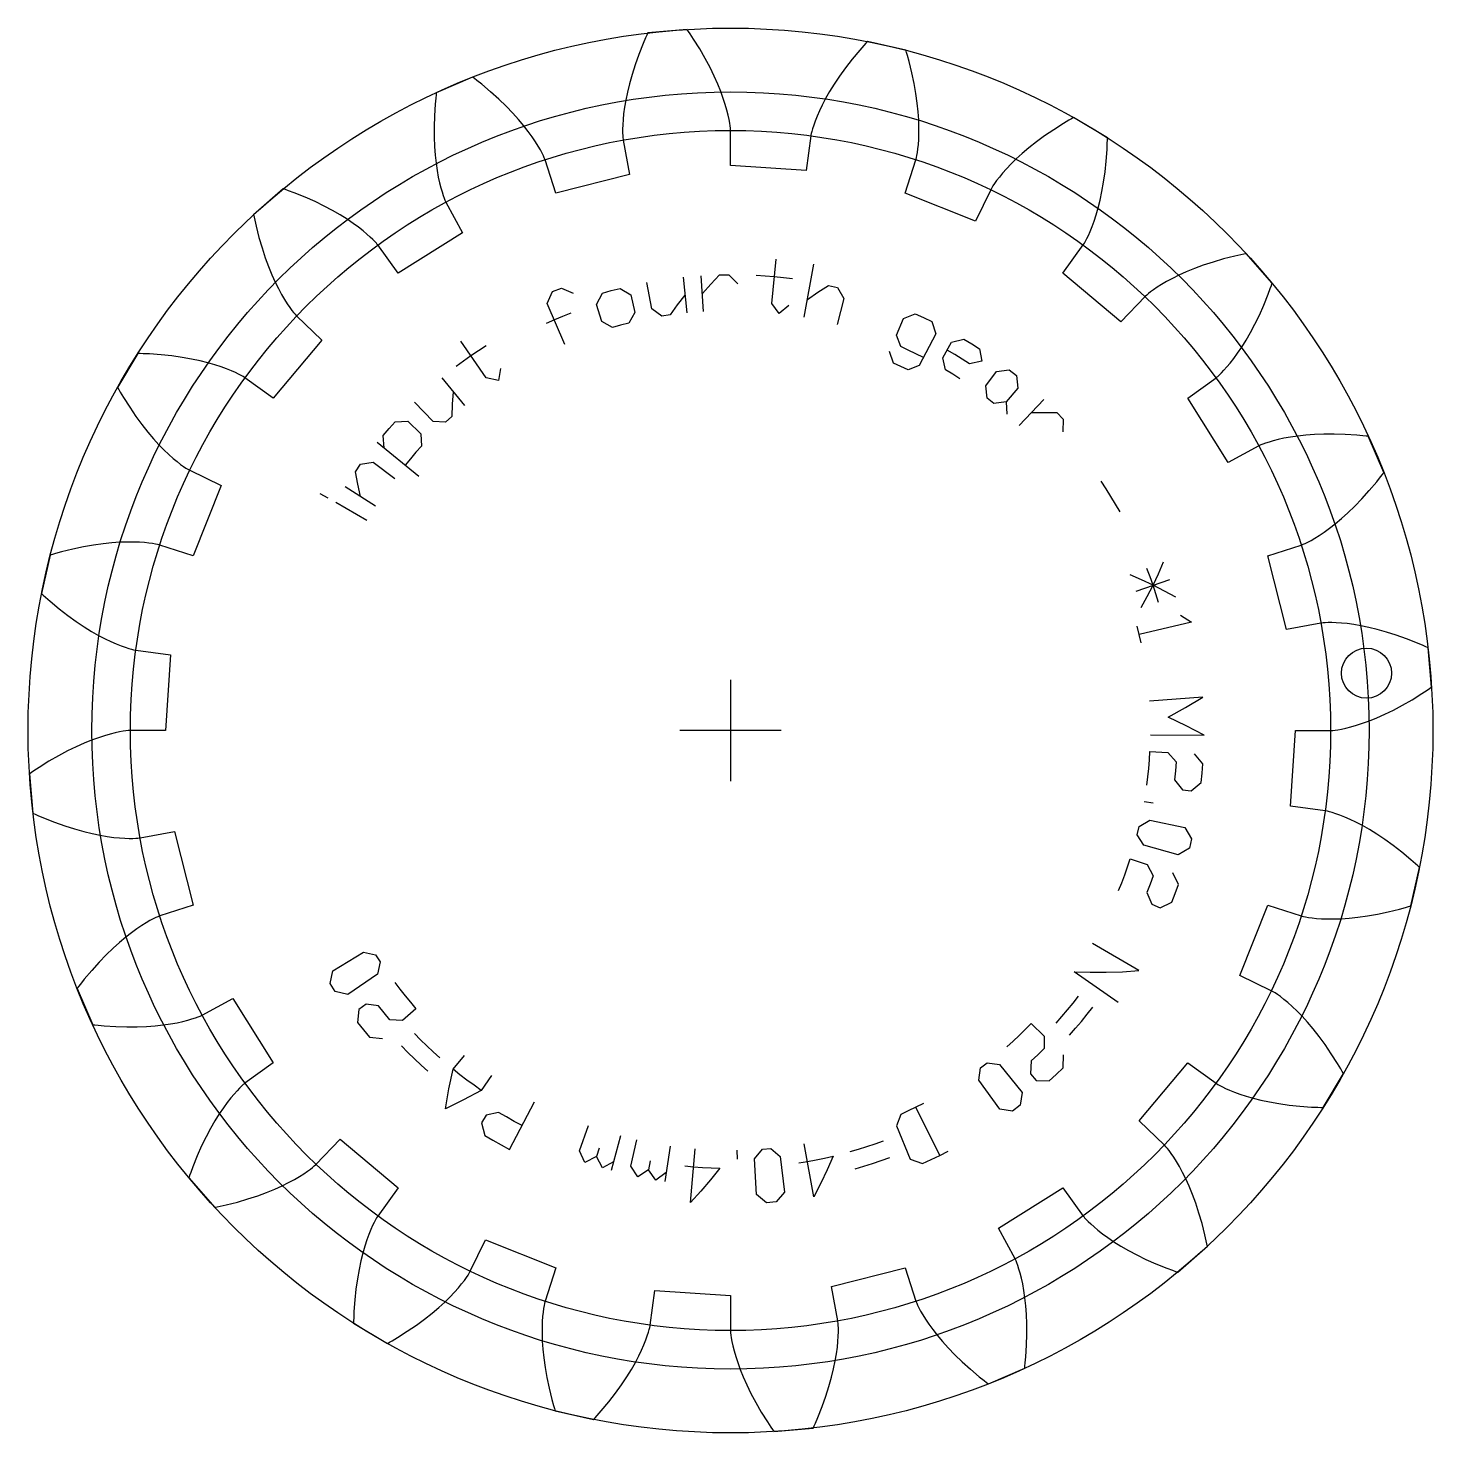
# Model space of a CAD drawing. Extents: x -22.2 to 22.2, y -22.2 to 22.2.
import ezdxf

# ---------------------------------------------------------------- set-up
doc = ezdxf.new("R2010")
doc.units = 0
for name, color, linetype in [('gear', 7, 'CONTINUOUS'), ('gear_guides', 5, 'CONTINUOUS'), ('gear_texts', 7, 'CONTINUOUS')]:
    doc.layers.add(name, color=color, linetype=linetype)

msp = doc.modelspace()

# ---------------------------------------------------------------- linework, layer by layer
at = {"layer": 'gear'}
msp.add_lwpolyline([(17.877, 0), (18.984682, 0.000034), (19.007793, 0.000908), (19.053931, 0.004202), (19.122926, 0.011521), (19.214527, 0.024463), (19.328396, 0.044609), (19.464115, 0.073526), (19.621183, 0.112757), (19.799018, 0.16382), (19.996957, 0.228205), (20.214262, 0.307369), (20.450116, 0.402733), (20.703625, 0.515676), (20.973826, 0.647537), (21.25968, 0.799604), (21.560082, 0.973119), (21.873859, 1.169268), (22.035379, 1.276186), (22.117227, 1.331915), (22.158414, 1.360355), (22.168738, 1.367525), (22.173904, 1.371119), (22.176487, 1.372919), (22.177134, 1.373369), (22.17749, 1.373801), (22.06539, 2.616673), (22.064962, 2.617034), (22.064245, 2.617361), (22.061381, 2.618669), (22.055656, 2.621281), (22.044215, 2.626488), (21.998604, 2.647099), (21.908105, 2.687284), (21.730061, 2.763575), (21.386251, 2.900413), (21.059649, 3.017375), (20.751198, 3.11584), (20.461764, 3.197224), (20.192136, 3.262983), (19.943026, 3.314606), (19.715062, 3.353609), (19.508796, 3.381537), (19.324695, 3.399955), (19.163142, 3.410448), (19.02444, 3.414614), (18.908803, 3.41406), (18.816365, 3.410402), (18.747173, 3.405258), (18.701191, 3.400243), (18.678296, 3.396968), (17.588485, 3.198799), (17.002037, 5.524297), (18.055495, 5.866621), (18.077205, 5.874595), (18.120067, 5.891984), (18.183423, 5.920266), (18.266542, 5.960881), (18.368612, 6.015229), (18.488753, 6.08467), (18.62601, 6.170517), (18.779362, 6.274035), (18.947717, 6.396436), (19.129924, 6.538876), (19.324764, 6.702455), (19.530965, 6.888209), (19.747194, 7.097112), (19.972066, 7.330071), (20.204146, 7.587923), (20.441953, 7.871434), (20.562527, 8.023031), (20.623148, 8.101326), (20.653531, 8.141101), (20.661134, 8.151111), (20.664936, 8.156125), (20.666838, 8.158635), (20.667313, 8.159263), (20.667519, 8.159784), (20.176836, 9.307184), (20.176317, 9.307395), (20.175535, 9.307485), (20.172407, 9.307844), (20.166155, 9.308559), (20.153665, 9.309976), (20.103917, 9.315484), (20.00543, 9.325736), (19.812525, 9.343274), (19.443256, 9.367171), (19.096496, 9.377484), (18.772714, 9.375812), (18.472297, 9.363774), (18.195545, 9.342995), (17.942675, 9.315111), (17.713816, 9.281761), (17.509016, 9.244582), (17.328233, 9.205209), (17.171345, 9.165266), (17.038144, 9.126366), (16.928338, 9.090106), (16.841554, 9.058062), (16.777339, 9.031788), (16.735157, 9.012809), (16.714395, 9.002619), (15.73916, 8.47738), (14.462797, 10.507837), (15.35891, 11.158943), (15.377094, 11.173235), (15.412484, 11.203019), (15.464, 11.249495), (15.5305, 11.313806), (15.61078, 11.397036), (15.703583, 11.500204), (15.807594, 11.624264), (15.921451, 11.770104), (16.043743, 11.938538), (16.173015, 12.130312), (16.307771, 12.346094), (16.446478, 12.586476), (16.587569, 12.851974), (16.729447, 13.14302), (16.870488, 13.459968), (17.009045, 13.80309), (17.076873, 13.984527), (17.110332, 14.077722), (17.126937, 14.124939), (17.131074, 14.136808), (17.133141, 14.142752), (17.134174, 14.145727), (17.134432, 14.146471), (17.134466, 14.14703), (16.313234, 15.086643), (16.312675, 15.086684), (16.311903, 15.086528), (16.308817, 15.085902), (16.30265, 15.08465), (16.290334, 15.082138), (16.241319, 15.072003), (16.144483, 15.05132), (15.9556, 15.008388), (15.59702, 14.917006), (15.264045, 14.819659), (14.956627, 14.718015), (14.674633, 14.613732), (14.417848, 14.508449), (14.18597, 14.403789), (13.978619, 14.30135), (13.79533, 14.202704), (13.635563, 14.109393), (13.498697, 14.022923), (13.384035, 13.944766), (13.290809, 13.876348), (13.218175, 13.819055), (13.165222, 13.774224), (13.130969, 13.743138), (13.114372, 13.727032), (12.349176, 12.926135), (10.507837, 14.462797), (11.158889, 15.35895), (11.171766, 15.378161), (11.19622, 15.417423), (11.230853, 15.477544), (11.274225, 15.559258), (11.324857, 15.663222), (11.381236, 15.790017), (11.44182, 15.940147), (11.505037, 16.114033), (11.569295, 16.312014), (11.632978, 16.534349), (11.694459, 16.781211), (11.752095, 17.052692), (11.804237, 17.348794), (11.849233, 17.669438), (11.885428, 18.014458), (11.911174, 18.383602), (11.919615, 18.577119), (11.922638, 18.676093), (11.923838, 18.72613), (11.924106, 18.738697), (11.924235, 18.744989), (11.924298, 18.748137), (11.924313, 18.748924), (11.924173, 18.749466), (10.852778, 19.389317), (10.852234, 19.389183), (10.851548, 19.388796), (10.848807, 19.387247), (10.843328, 19.38415), (10.832391, 19.377956), (10.788907, 19.35317), (10.703203, 19.303575), (10.53683, 19.204377), (10.224039, 19.00666), (9.937443, 18.811182), (9.676481, 18.619516), (9.440514, 18.433196), (9.228831, 18.253715), (9.040644, 18.082523), (8.875096, 17.921022), (8.731262, 17.770565), (8.608149, 17.63245), (8.504702, 17.507919), (8.419805, 17.398155), (8.352283, 17.304277), (8.300909, 17.227343), (8.264401, 17.168342), (8.24143, 17.128194), (8.230622, 17.107747), (7.750369, 16.10959), (5.524297, 17.002037), (5.866557, 18.055516), (5.872867, 18.077766), (5.883992, 18.122663), (5.898352, 18.190544), (5.91435, 18.28166), (5.930377, 18.396182), (5.944815, 18.534194), (5.956041, 18.695698), (5.962431, 18.880608), (5.962364, 19.088756), (5.954225, 19.319888), (5.936412, 19.573667), (5.907335, 19.84967), (5.865425, 20.147393), (5.809134, 20.466249), (5.73694, 20.805567), (5.647354, 21.1646), (5.595582, 21.351254), (5.567872, 21.446317), (5.553552, 21.494277), (5.549923, 21.506311), (5.548101, 21.512335), (5.547188, 21.515348), (5.54696, 21.516102), (5.546659, 21.516574), (4.329977, 21.794029), (4.329501, 21.793733), (4.328968, 21.793153), (4.326839, 21.790834), (4.322586, 21.786195), (4.314098, 21.776924), (4.280402, 21.739914), (4.214218, 21.666263), (4.086642, 21.520508), (3.850258, 21.23581), (3.638095, 20.961336), (3.449133, 20.698409), (3.282292, 20.44829), (3.136432, 20.21218), (3.010357, 19.991214), (2.902818, 19.786461), (2.812517, 19.59892), (2.738109, 19.429521), (2.678208, 19.279118), (2.631385, 19.148491), (2.596177, 19.038343), (2.571091, 18.949299), (2.554602, 18.881904), (2.545163, 18.836622), (2.541203, 18.813836), (2.392902, 17.716127), (0, 17.877), (-0.000034, 18.984682), (-0.000908, 19.007793), (-0.004202, 19.053931), (-0.011521, 19.122926), (-0.024463, 19.214527), (-0.044609, 19.328396), (-0.073526, 19.464115), (-0.112757, 19.621183), (-0.16382, 19.799018), (-0.228205, 19.996957), (-0.307369, 20.214262), (-0.402733, 20.450116), (-0.515676, 20.703625), (-0.647537, 20.973826), (-0.799604, 21.25968), (-0.973119, 21.560082), (-1.169268, 21.873859), (-1.276186, 22.035379), (-1.331915, 22.117227), (-1.360355, 22.158414), (-1.367525, 22.168738), (-1.371119, 22.173904), (-1.372919, 22.176487), (-1.373369, 22.177134), (-1.373801, 22.17749), (-2.616673, 22.06539), (-2.617034, 22.064962), (-2.617361, 22.064245), (-2.618669, 22.061381), (-2.621281, 22.055656), (-2.626488, 22.044215), (-2.647099, 21.998604), (-2.687284, 21.908105), (-2.763575, 21.730061), (-2.900413, 21.386251), (-3.017375, 21.059649), (-3.11584, 20.751198), (-3.197224, 20.461764), (-3.262983, 20.192136), (-3.314606, 19.943026), (-3.353609, 19.715062), (-3.381537, 19.508796), (-3.399955, 19.324695), (-3.410448, 19.163142), (-3.414614, 19.02444), (-3.41406, 18.908803), (-3.410402, 18.816365), (-3.405258, 18.747173), (-3.400243, 18.701191), (-3.396968, 18.678296), (-3.198799, 17.588485), (-5.524297, 17.002037), (-5.866621, 18.055495), (-5.874595, 18.077205), (-5.891984, 18.120067), (-5.920266, 18.183423), (-5.960881, 18.266542), (-6.015229, 18.368612), (-6.08467, 18.488753), (-6.170517, 18.62601), (-6.274035, 18.779362), (-6.396436, 18.947717), (-6.538876, 19.129924), (-6.702455, 19.324764), (-6.888209, 19.530965), (-7.097112, 19.747194), (-7.330071, 19.972066), (-7.587923, 20.204146), (-7.871434, 20.441953), (-8.023031, 20.562527), (-8.101326, 20.623148), (-8.141101, 20.653531), (-8.151111, 20.661134), (-8.156125, 20.664936), (-8.158635, 20.666838), (-8.159263, 20.667313), (-8.159784, 20.667519), (-9.307184, 20.176836), (-9.307395, 20.176317), (-9.307485, 20.175535), (-9.307844, 20.172407), (-9.308559, 20.166155), (-9.309976, 20.153665), (-9.315484, 20.103917), (-9.325736, 20.00543), (-9.343274, 19.812525), (-9.367171, 19.443256), (-9.377484, 19.096496), (-9.375812, 18.772714), (-9.363774, 18.472297), (-9.342995, 18.195545), (-9.315111, 17.942675), (-9.281761, 17.713816), (-9.244582, 17.509016), (-9.205209, 17.328233), (-9.165266, 17.171345), (-9.126366, 17.038144), (-9.090106, 16.928338), (-9.058062, 16.841554), (-9.031788, 16.777339), (-9.012809, 16.735157), (-9.002619, 16.714395), (-8.47738, 15.73916), (-10.507837, 14.462797), (-11.158943, 15.35891), (-11.173235, 15.377094), (-11.203019, 15.412484), (-11.249495, 15.464), (-11.313806, 15.5305), (-11.397036, 15.61078), (-11.500204, 15.703583), (-11.624264, 15.807594), (-11.770104, 15.921451), (-11.938538, 16.043743), (-12.130312, 16.173015), (-12.346094, 16.307771), (-12.586476, 16.446478), (-12.851974, 16.587569), (-13.14302, 16.729447), (-13.459968, 16.870488), (-13.80309, 17.009045), (-13.984527, 17.076873), (-14.077722, 17.110332), (-14.124939, 17.126937), (-14.136808, 17.131074), (-14.142752, 17.133141), (-14.145727, 17.134174), (-14.146471, 17.134432), (-14.14703, 17.134466), (-15.086643, 16.313234), (-15.086684, 16.312675), (-15.086528, 16.311903), (-15.085902, 16.308817), (-15.08465, 16.30265), (-15.082138, 16.290334), (-15.072003, 16.241319), (-15.05132, 16.144483), (-15.008388, 15.9556), (-14.917006, 15.59702), (-14.819659, 15.264045), (-14.718015, 14.956627), (-14.613732, 14.674633), (-14.508449, 14.417848), (-14.403789, 14.18597), (-14.30135, 13.978619), (-14.202704, 13.79533), (-14.109393, 13.635563), (-14.022923, 13.498697), (-13.944766, 13.384035), (-13.876348, 13.290809), (-13.819055, 13.218175), (-13.774224, 13.165222), (-13.743138, 13.130969), (-13.727032, 13.114372), (-12.926135, 12.349176), (-14.462797, 10.507837), (-15.35895, 11.158889), (-15.378161, 11.171766), (-15.417423, 11.19622), (-15.477544, 11.230853), (-15.559258, 11.274225), (-15.663222, 11.324857), (-15.790017, 11.381236), (-15.940147, 11.44182), (-16.114033, 11.505037), (-16.312014, 11.569295), (-16.534349, 11.632978), (-16.781211, 11.694459), (-17.052692, 11.752095), (-17.348794, 11.804237), (-17.669438, 11.849233), (-18.014458, 11.885428), (-18.383602, 11.911174), (-18.577119, 11.919615), (-18.676093, 11.922638), (-18.72613, 11.923838), (-18.738697, 11.924106), (-18.744989, 11.924235), (-18.748137, 11.924298), (-18.748924, 11.924313), (-18.749466, 11.924173), (-19.389317, 10.852778), (-19.389183, 10.852234), (-19.388796, 10.851548), (-19.387247, 10.848807), (-19.38415, 10.843328), (-19.377956, 10.832391), (-19.35317, 10.788907), (-19.303575, 10.703203), (-19.204377, 10.53683), (-19.00666, 10.224039), (-18.811182, 9.937443), (-18.619516, 9.676481), (-18.433196, 9.440514), (-18.253715, 9.228831), (-18.082523, 9.040644), (-17.921022, 8.875096), (-17.770565, 8.731262), (-17.63245, 8.608149), (-17.507919, 8.504702), (-17.398155, 8.419805), (-17.304277, 8.352283), (-17.227343, 8.300909), (-17.168342, 8.264401), (-17.128194, 8.24143), (-17.107747, 8.230622), (-16.10959, 7.750369), (-17.002037, 5.524297), (-18.055516, 5.866557), (-18.077766, 5.872867), (-18.122663, 5.883992), (-18.190544, 5.898352), (-18.28166, 5.91435), (-18.396182, 5.930377), (-18.534194, 5.944815), (-18.695698, 5.956041), (-18.880608, 5.962431), (-19.088756, 5.962364), (-19.319888, 5.954225), (-19.573667, 5.936412), (-19.84967, 5.907335), (-20.147393, 5.865425), (-20.466249, 5.809134), (-20.805567, 5.73694), (-21.1646, 5.647354), (-21.351254, 5.595582), (-21.446317, 5.567872), (-21.494277, 5.553552), (-21.506311, 5.549923), (-21.512335, 5.548101), (-21.515348, 5.547188), (-21.516102, 5.54696), (-21.516574, 5.546659), (-21.794029, 4.329977), (-21.793733, 4.329501), (-21.793153, 4.328968), (-21.790834, 4.326839), (-21.786195, 4.322586), (-21.776924, 4.314098), (-21.739914, 4.280402), (-21.666263, 4.214218), (-21.520508, 4.086642), (-21.23581, 3.850258), (-20.961336, 3.638095), (-20.698409, 3.449133), (-20.44829, 3.282292), (-20.21218, 3.136432), (-19.991214, 3.010357), (-19.786461, 2.902818), (-19.59892, 2.812517), (-19.429521, 2.738109), (-19.279118, 2.678208), (-19.148491, 2.631385), (-19.038343, 2.596177), (-18.949299, 2.571091), (-18.881904, 2.554602), (-18.836622, 2.545163), (-18.813836, 2.541203), (-17.716127, 2.392902), (-17.877, 0), (-18.984682, -0.000034), (-19.007793, -0.000908), (-19.053931, -0.004202), (-19.122926, -0.011521), (-19.214527, -0.024463), (-19.328396, -0.044609), (-19.464115, -0.073526), (-19.621183, -0.112757), (-19.799018, -0.16382), (-19.996957, -0.228205), (-20.214262, -0.307369), (-20.450116, -0.402733), (-20.703625, -0.515676), (-20.973826, -0.647537), (-21.25968, -0.799604), (-21.560082, -0.973119), (-21.873859, -1.169268), (-22.035379, -1.276186), (-22.117227, -1.331915), (-22.158414, -1.360355), (-22.168738, -1.367525), (-22.173904, -1.371119), (-22.176487, -1.372919), (-22.177134, -1.373369), (-22.17749, -1.373801), (-22.06539, -2.616673), (-22.064962, -2.617034), (-22.064245, -2.617361), (-22.061381, -2.618669), (-22.055656, -2.621281), (-22.044215, -2.626488), (-21.998604, -2.647099), (-21.908105, -2.687284), (-21.730061, -2.763575), (-21.386251, -2.900413), (-21.059649, -3.017375), (-20.751198, -3.11584), (-20.461764, -3.197224), (-20.192136, -3.262983), (-19.943026, -3.314606), (-19.715062, -3.353609), (-19.508796, -3.381537), (-19.324695, -3.399955), (-19.163142, -3.410448), (-19.02444, -3.414614), (-18.908803, -3.41406), (-18.816365, -3.410402), (-18.747173, -3.405258), (-18.701191, -3.400243), (-18.678296, -3.396968), (-17.588485, -3.198799), (-17.002037, -5.524297), (-18.055495, -5.866621), (-18.077205, -5.874595), (-18.120067, -5.891984), (-18.183423, -5.920266), (-18.266542, -5.960881), (-18.368612, -6.015229), (-18.488753, -6.08467), (-18.62601, -6.170517), (-18.779362, -6.274035), (-18.947717, -6.396436), (-19.129924, -6.538876), (-19.324764, -6.702455), (-19.530965, -6.888209), (-19.747194, -7.097112), (-19.972066, -7.330071), (-20.204146, -7.587923), (-20.441953, -7.871434), (-20.562527, -8.023031), (-20.623148, -8.101326), (-20.653531, -8.141101), (-20.661134, -8.151111), (-20.664936, -8.156125), (-20.666838, -8.158635), (-20.667313, -8.159263), (-20.667519, -8.159784), (-20.176836, -9.307184), (-20.176317, -9.307395), (-20.175535, -9.307485), (-20.172407, -9.307844), (-20.166155, -9.308559), (-20.153665, -9.309976), (-20.103917, -9.315484), (-20.00543, -9.325736), (-19.812525, -9.343274), (-19.443256, -9.367171), (-19.096496, -9.377484), (-18.772714, -9.375812), (-18.472297, -9.363774), (-18.195545, -9.342995), (-17.942675, -9.315111), (-17.713816, -9.281761), (-17.509016, -9.244582), (-17.328233, -9.205209), (-17.171345, -9.165266), (-17.038144, -9.126366), (-16.928338, -9.090106), (-16.841554, -9.058062), (-16.777339, -9.031788), (-16.735157, -9.012809), (-16.714395, -9.002619), (-15.73916, -8.47738), (-14.462797, -10.507837), (-15.35891, -11.158943), (-15.377094, -11.173235), (-15.412484, -11.203019), (-15.464, -11.249495), (-15.5305, -11.313806), (-15.61078, -11.397036), (-15.703583, -11.500204), (-15.807594, -11.624264), (-15.921451, -11.770104), (-16.043743, -11.938538), (-16.173015, -12.130312), (-16.307771, -12.346094), (-16.446478, -12.586476), (-16.587569, -12.851974), (-16.729447, -13.14302), (-16.870488, -13.459968), (-17.009045, -13.80309), (-17.076873, -13.984527), (-17.110332, -14.077722), (-17.126937, -14.124939), (-17.131074, -14.136808), (-17.133141, -14.142752), (-17.134174, -14.145727), (-17.134432, -14.146471), (-17.134466, -14.14703), (-16.313234, -15.086643), (-16.312675, -15.086684), (-16.311903, -15.086528), (-16.308817, -15.085902), (-16.30265, -15.08465), (-16.290334, -15.082138), (-16.241319, -15.072003), (-16.144483, -15.05132), (-15.9556, -15.008388), (-15.59702, -14.917006), (-15.264045, -14.819659), (-14.956627, -14.718015), (-14.674633, -14.613732), (-14.417848, -14.508449), (-14.18597, -14.403789), (-13.978619, -14.30135), (-13.79533, -14.202704), (-13.635563, -14.109393), (-13.498697, -14.022923), (-13.384035, -13.944766), (-13.290809, -13.876348), (-13.218175, -13.819055), (-13.165222, -13.774224), (-13.130969, -13.743138), (-13.114372, -13.727032), (-12.349176, -12.926135), (-10.507837, -14.462797), (-11.158889, -15.35895), (-11.171766, -15.378161), (-11.19622, -15.417423), (-11.230853, -15.477544), (-11.274225, -15.559258), (-11.324857, -15.663222), (-11.381236, -15.790017), (-11.44182, -15.940147), (-11.505037, -16.114033), (-11.569295, -16.312014), (-11.632978, -16.534349), (-11.694459, -16.781211), (-11.752095, -17.052692), (-11.804237, -17.348794), (-11.849233, -17.669438), (-11.885428, -18.014458), (-11.911174, -18.383602), (-11.919615, -18.577119), (-11.922638, -18.676093), (-11.923838, -18.72613), (-11.924106, -18.738697), (-11.924235, -18.744989), (-11.924298, -18.748137), (-11.924313, -18.748924), (-11.924173, -18.749466), (-10.852778, -19.389317), (-10.852234, -19.389183), (-10.851548, -19.388796), (-10.848807, -19.387247), (-10.843328, -19.38415), (-10.832391, -19.377956), (-10.788907, -19.35317), (-10.703203, -19.303575), (-10.53683, -19.204377), (-10.224039, -19.00666), (-9.937443, -18.811182), (-9.676481, -18.619516), (-9.440514, -18.433196), (-9.228831, -18.253715), (-9.040644, -18.082523), (-8.875096, -17.921022), (-8.731262, -17.770565), (-8.608149, -17.63245), (-8.504702, -17.507919), (-8.419805, -17.398155), (-8.352283, -17.304277), (-8.300909, -17.227343), (-8.264401, -17.168342), (-8.24143, -17.128194), (-8.230622, -17.107747), (-7.750369, -16.10959), (-5.524297, -17.002037), (-5.866557, -18.055516), (-5.872867, -18.077766), (-5.883992, -18.122663), (-5.898352, -18.190544), (-5.91435, -18.28166), (-5.930377, -18.396182), (-5.944815, -18.534194), (-5.956041, -18.695698), (-5.962431, -18.880608), (-5.962364, -19.088756), (-5.954225, -19.319888), (-5.936412, -19.573667), (-5.907335, -19.84967), (-5.865425, -20.147393), (-5.809134, -20.466249), (-5.73694, -20.805567), (-5.647354, -21.1646), (-5.595582, -21.351254), (-5.567872, -21.446317), (-5.553552, -21.494277), (-5.549923, -21.506311), (-5.548101, -21.512335), (-5.547188, -21.515348), (-5.54696, -21.516102), (-5.546659, -21.516574), (-4.329977, -21.794029), (-4.329501, -21.793733), (-4.328968, -21.793153), (-4.326839, -21.790834), (-4.322586, -21.786195), (-4.314098, -21.776924), (-4.280402, -21.739914), (-4.214218, -21.666263), (-4.086642, -21.520508), (-3.850258, -21.23581), (-3.638095, -20.961336), (-3.449133, -20.698409), (-3.282292, -20.44829), (-3.136432, -20.21218), (-3.010357, -19.991214), (-2.902818, -19.786461), (-2.812517, -19.59892), (-2.738109, -19.429521), (-2.678208, -19.279118), (-2.631385, -19.148491), (-2.596177, -19.038343), (-2.571091, -18.949299), (-2.554602, -18.881904), (-2.545163, -18.836622), (-2.541203, -18.813836), (-2.392902, -17.716127), (0, -17.877), (0.000034, -18.984682), (0.000908, -19.007793), (0.004202, -19.053931), (0.011521, -19.122926), (0.024463, -19.214527), (0.044609, -19.328396), (0.073526, -19.464115), (0.112757, -19.621183), (0.16382, -19.799018), (0.228205, -19.996957), (0.307369, -20.214262), (0.402733, -20.450116), (0.515676, -20.703625), (0.647537, -20.973826), (0.799604, -21.25968), (0.973119, -21.560082), (1.169268, -21.873859), (1.276186, -22.035379), (1.331915, -22.117227), (1.360355, -22.158414), (1.367525, -22.168738), (1.371119, -22.173904), (1.372919, -22.176487), (1.373369, -22.177134), (1.373801, -22.17749), (2.616673, -22.06539), (2.617034, -22.064962), (2.617361, -22.064245), (2.618669, -22.061381), (2.621281, -22.055656), (2.626488, -22.044215), (2.647099, -21.998604), (2.687284, -21.908105), (2.763575, -21.730061), (2.900413, -21.386251), (3.017375, -21.059649), (3.11584, -20.751198), (3.197224, -20.461764), (3.262983, -20.192136), (3.314606, -19.943026), (3.353609, -19.715062), (3.381537, -19.508796), (3.399955, -19.324695), (3.410448, -19.163142), (3.414614, -19.02444), (3.41406, -18.908803), (3.410402, -18.816365), (3.405258, -18.747173), (3.400243, -18.701191), (3.396968, -18.678296), (3.198799, -17.588485), (5.524297, -17.002037), (5.866621, -18.055495), (5.874595, -18.077205), (5.891984, -18.120067), (5.920266, -18.183423), (5.960881, -18.266542), (6.015229, -18.368612), (6.08467, -18.488753), (6.170517, -18.62601), (6.274035, -18.779362), (6.396436, -18.947717), (6.538876, -19.129924), (6.702455, -19.324764), (6.888209, -19.530965), (7.097112, -19.747194), (7.330071, -19.972066), (7.587923, -20.204146), (7.871434, -20.441953), (8.023031, -20.562527), (8.101326, -20.623148), (8.141101, -20.653531), (8.151111, -20.661134), (8.156125, -20.664936), (8.158635, -20.666838), (8.159263, -20.667313), (8.159784, -20.667519), (9.307184, -20.176836), (9.307395, -20.176317), (9.307485, -20.175535), (9.307844, -20.172407), (9.308559, -20.166155), (9.309976, -20.153665), (9.315484, -20.103917), (9.325736, -20.00543), (9.343274, -19.812525), (9.367171, -19.443256), (9.377484, -19.096496), (9.375812, -18.772714), (9.363774, -18.472297), (9.342995, -18.195545), (9.315111, -17.942675), (9.281761, -17.713816), (9.244582, -17.509016), (9.205209, -17.328233), (9.165266, -17.171345), (9.126366, -17.038144), (9.090106, -16.928338), (9.058062, -16.841554), (9.031788, -16.777339), (9.012809, -16.735157), (9.002619, -16.714395), (8.47738, -15.73916), (10.507837, -14.462797), (11.158943, -15.35891), (11.173235, -15.377094), (11.203019, -15.412484), (11.249495, -15.464), (11.313806, -15.5305), (11.397036, -15.61078), (11.500204, -15.703583), (11.624264, -15.807594), (11.770104, -15.921451), (11.938538, -16.043743), (12.130312, -16.173015), (12.346094, -16.307771), (12.586476, -16.446478), (12.851974, -16.587569), (13.14302, -16.729447), (13.459968, -16.870488), (13.80309, -17.009045), (13.984527, -17.076873), (14.077722, -17.110332), (14.124939, -17.126937), (14.136808, -17.131074), (14.142752, -17.133141), (14.145727, -17.134174), (14.146471, -17.134432), (14.14703, -17.134466), (15.086643, -16.313234), (15.086684, -16.312675), (15.086528, -16.311903), (15.085902, -16.308817), (15.08465, -16.30265), (15.082138, -16.290334), (15.072003, -16.241319), (15.05132, -16.144483), (15.008388, -15.9556), (14.917006, -15.59702), (14.819659, -15.264045), (14.718015, -14.956627), (14.613732, -14.674633), (14.508449, -14.417848), (14.403789, -14.18597), (14.30135, -13.978619), (14.202704, -13.79533), (14.109393, -13.635563), (14.022923, -13.498697), (13.944766, -13.384035), (13.876348, -13.290809), (13.819055, -13.218175), (13.774224, -13.165222), (13.743138, -13.130969), (13.727032, -13.114372), (12.926135, -12.349176), (14.462797, -10.507837), (15.35895, -11.158889), (15.378161, -11.171766), (15.417423, -11.19622), (15.477544, -11.230853), (15.559258, -11.274225), (15.663222, -11.324857), (15.790017, -11.381236), (15.940147, -11.44182), (16.114033, -11.505037), (16.312014, -11.569295), (16.534349, -11.632978), (16.781211, -11.694459), (17.052692, -11.752095), (17.348794, -11.804237), (17.669438, -11.849233), (18.014458, -11.885428), (18.383602, -11.911174), (18.577119, -11.919615), (18.676093, -11.922638), (18.72613, -11.923838), (18.738697, -11.924106), (18.744989, -11.924235), (18.748137, -11.924298), (18.748924, -11.924313), (18.749466, -11.924173), (19.389317, -10.852778), (19.389183, -10.852234), (19.388796, -10.851548), (19.387247, -10.848807), (19.38415, -10.843328), (19.377956, -10.832391), (19.35317, -10.788907), (19.303575, -10.703203), (19.204377, -10.53683), (19.00666, -10.224039), (18.811182, -9.937443), (18.619516, -9.676481), (18.433196, -9.440514), (18.253715, -9.228831), (18.082523, -9.040644), (17.921022, -8.875096), (17.770565, -8.731262), (17.63245, -8.608149), (17.507919, -8.504702), (17.398155, -8.419805), (17.304277, -8.352283), (17.227343, -8.300909), (17.168342, -8.264401), (17.128194, -8.24143), (17.107747, -8.230622), (16.10959, -7.750369), (17.002037, -5.524297), (18.055516, -5.866557), (18.077766, -5.872867), (18.122663, -5.883992), (18.190544, -5.898352), (18.28166, -5.91435), (18.396182, -5.930377), (18.534194, -5.944815), (18.695698, -5.956041), (18.880608, -5.962431), (19.088756, -5.962364), (19.319888, -5.954225), (19.573667, -5.936412), (19.84967, -5.907335), (20.147393, -5.865425), (20.466249, -5.809134), (20.805567, -5.73694), (21.1646, -5.647354), (21.351254, -5.595582), (21.446317, -5.567872), (21.494277, -5.553552), (21.506311, -5.549923), (21.512335, -5.548101), (21.515348, -5.547188), (21.516102, -5.54696), (21.516574, -5.546659), (21.794029, -4.329977), (21.793733, -4.329501), (21.793153, -4.328968), (21.790834, -4.326839), (21.786195, -4.322586), (21.776924, -4.314098), (21.739914, -4.280402), (21.666263, -4.214218), (21.520508, -4.086642), (21.23581, -3.850258), (20.961336, -3.638095), (20.698409, -3.449133), (20.44829, -3.282292), (20.21218, -3.136432), (19.991214, -3.010357), (19.786461, -2.902818), (19.59892, -2.812517), (19.429521, -2.738109), (19.279118, -2.678208), (19.148491, -2.631385), (19.038343, -2.596177), (18.949299, -2.571091), (18.881904, -2.554602), (18.836622, -2.545163), (18.813836, -2.541203), (17.716127, -2.392902)], close=True, dxfattribs=at)
at = {"layer": 'gear_guides'}
for p, q in [((0, 1.6), (0, -1.6)), ((1.6, 0), (-1.6, 0))]:
    msp.add_line(p, q, dxfattribs=at)
for centre, radius in [((0, 0), 22.22), ((0, 0), 20.2), ((0, 0), 18.981791), ((20.118334, 1.814567), 0.79285)]:
    msp.add_circle(centre, radius, dxfattribs=at)
at = {"layer": 'gear_texts'}
for points in [[(1.844931, 13.440248), (1.542033, 13.192937), (1.304334, 13.503434), (1.440636, 14.91453)], [(2.332763, 13.076302), (2.631533, 14.751057)], [(-1.501222, 14.338507), (-1.383125, 13.210542)], [(-0.852114, 13.255389), (-0.924871, 14.387184)], [(-0.888492, 13.821287), (-0.623569, 14.119585), (-0.347031, 14.412704), (-0.057844, 14.416765), (0.226816, 14.131528)], [(1.960607, 14.282943), (1.673698, 14.319399), (1.386115, 14.350092), (1.097975, 14.37501), (0.809392, 14.394142)], [(-5.23655, 12.206965), (-5.795446, 13.50981), (-5.629804, 13.886107), (-5.350117, 13.996246), (-4.972373, 13.833932)], [(-3.022572, 13.225282), (-3.218559, 12.886905), (-3.476421, 12.819748), (-3.732885, 12.747432), (-4.07297, 12.940438), (-4.243219, 13.481343), (-4.051613, 13.835855), (-3.773251, 13.914346), (-3.493371, 13.987237), (-3.148915, 13.778094), (-3.022572, 13.225282)], [(-1.442173, 13.774524), (-1.683024, 13.46148), (-1.91191, 13.14443), (-2.175201, 13.103433), (-2.489651, 13.335879), (-2.64575, 14.172031)], [(2.432353, 13.634553), (2.760755, 13.861088), (3.099203, 14.079822), (3.38102, 14.014819), (3.589466, 13.66994), (3.373438, 12.847232)], [(-5.046405, 13.201717), (-5.310215, 13.09783), (-5.571888, 12.988672), (-5.831318, 12.874287)], [(6.103727, 11.797286), (5.865846, 11.917353), (5.625605, 12.032623), (5.3831, 12.143051), (5.248113, 12.51005), (5.467482, 13.032965), (5.842729, 13.17987), (6.10594, 13.060013), (6.366694, 12.934901), (6.494596, 12.552759), (5.973437, 11.545462), (5.615422, 11.408579), (5.385437, 11.518928), (5.153285, 11.624641), (5.028743, 11.987134)], [(-7.727881, 12.170715), (-7.97047, 12.013245), (-8.20985, 11.850941), (-8.445927, 11.683868), (-8.678605, 11.512092)], [(-7.271935, 11.452641), (-7.343458, 11.068201), (-7.725468, 11.151734), (-8.532772, 12.317079)], [(7.254405, 11.126772), (7.029744, 11.270055), (6.802253, 11.408804), (6.712311, 11.789356), (6.992883, 12.282146), (7.383055, 12.38293), (7.62997, 12.232335), (7.873814, 12.076817), (7.954904, 11.682082), (7.56411, 11.601794), (7.329857, 11.751195), (7.092654, 11.895867), (6.852597, 12.035751)], [(-9.133391, 11.154713), (-8.414895, 10.277207)], [(8.720238, 10.392375), (8.332156, 10.344401), (8.122972, 10.509461), (8.079376, 10.89806), (8.41709, 11.353595), (8.816541, 11.406799), (9.043587, 11.227644), (9.084741, 10.826773), (8.720238, 10.392375), (8.740382, 10.001858)], [(-8.774143, 10.71596), (-8.80335, 10.322066), (-8.82036, 9.9314), (-9.017808, 9.752466), (-9.408258, 9.773879), (-9.99815, 10.386696)], [(9.13454, 9.643217), (9.914481, 10.46659)], [(-10.953277, 8.931811), (-10.988, 9.333291), (-10.798564, 9.551831), (-10.604782, 9.766527), (-10.202066, 9.781073), (-9.792733, 9.388631), (-9.770537, 8.998225), (-9.949074, 8.800419), (-10.123608, 8.59907), (-10.294068, 8.394261)], [(9.524511, 10.054904), (9.92337, 10.06371), (10.326335, 10.06048), (10.52607, 9.85131), (10.51071, 9.448625)], [(-9.854595, 8.035894), (-11.173013, 9.110995)], [(-11.706869, 7.400447), (-11.792636, 7.790075), (-11.867387, 8.186059), (-11.700788, 8.422471), (-11.302732, 8.485268), (-10.622491, 7.974592)], [(-11.227544, 7.097443), (-12.186194, 7.70345)], [(12.32401, 6.918838), (12.182739, 7.164664), (12.036565, 7.407607), (11.885547, 7.647569), (11.729745, 7.884453)], [(-12.730932, 7.350207), (-12.976478, 7.491973)], [(-11.503199, 6.641375), (-12.485385, 7.20844)], [(14.082842, 4.216126), (13.725498, 4.411028), (13.36611, 4.593325), (13.00504, 4.763015), (12.642649, 4.920107)], [(12.996357, 3.890854), (13.185627, 4.237527), (13.36611, 4.593325), (13.537517, 4.958032), (13.699565, 5.331425)], [(13.539599, 4.05349), (13.455562, 4.324277), (13.36611, 4.593325), (13.271279, 4.860523), (13.171107, 5.125766)], [(12.829828, 4.409029), (13.902392, 4.77762)], [(14.240624, 3.647846), (14.586955, 3.426279), (12.930831, 3.037278)], [(12.989157, 2.777276), (12.930831, 3.037278), (12.867301, 3.296058)], [(13.282082, -0.133232), (14.983192, -0.150296), (14.416156, 0.144608), (13.843545, 0.416704), (14.398753, 0.722749), (14.947026, 1.051224), (13.250021, 0.931874)], [(13.169982, -1.727142), (13.201978, -1.462606), (13.228662, -1.197481), (13.250021, -0.931874), (13.266048, -0.665892), (13.832401, -0.694321), (14.098523, -0.991549), (14.075796, -1.274165), (14.047404, -1.556268), (14.294484, -1.874612), (14.57561, -1.911479), (14.89283, -1.64993), (14.92293, -1.350849), (14.947026, -1.051224), (14.681929, -0.736963)], [(13.369525, -2.302137), (13.090104, -2.254023)], [(13.071792, -3.629365), (12.867301, -3.296058), (12.930831, -3.037278), (13.266422, -2.836559), (14.375485, -3.073693), (14.586955, -3.426279), (14.515289, -3.718203), (14.164583, -3.932777), (13.071792, -3.629365)], [(12.279295, -5.064619), (12.37842, -4.817278), (12.472563, -4.567999), (12.561687, -4.316881), (12.645756, -4.064026), (13.185627, -4.237527), (13.36611, -4.593325), (13.271279, -4.860523), (13.171107, -5.125766), (13.327747, -5.497055), (13.58986, -5.605164), (13.963794, -5.434254), (14.069994, -5.153048), (14.170533, -4.869768), (13.995433, -4.497778)], [(-11.610312, -7.017455), (-11.227544, -7.097443), (-11.082911, -7.321239), (-11.16721, -7.703081), (-12.10078, -8.347052), (-12.502361, -8.258911), (-12.665519, -8.006453), (-12.580925, -7.604109), (-11.610312, -7.017455)], [(12.265503, -8.606746), (10.872944, -7.629582), (11.376775, -7.647195), (11.885547, -7.647569), (12.398767, -7.630516), (12.915942, -7.595861), (11.449535, -6.733468)], [(-10.622491, -7.974592), (-10.460384, -8.186074), (-10.294068, -8.394261), (-10.123608, -8.59907), (-9.949074, -8.800419), (-10.373819, -9.176125), (-10.771902, -9.149736), (-10.953277, -8.931811), (-11.130244, -8.710292), (-11.529479, -8.655493), (-11.756226, -8.825718), (-11.800104, -9.23451), (-11.612486, -9.469361), (-11.420195, -9.700401), (-11.010936, -9.739684)], [(10.299852, -9.259073), (10.483516, -9.050596), (10.66296, -8.838476), (10.838114, -8.6228), (11.008905, -8.403653)], [(10.721568, -9.638176), (10.912752, -9.421163), (11.099543, -9.200358), (11.281868, -8.975851), (11.459653, -8.747732)], [(8.740382, -10.001858), (8.93926, -9.824514), (9.13454, -9.643217), (9.326144, -9.458038), (9.513995, -9.269053), (9.920165, -9.664767), (9.92337, -10.06371), (9.719496, -10.260747), (9.51171, -10.453655), (9.486669, -10.855854), (9.67324, -11.069353), (10.084161, -11.082795), (10.304452, -10.878277), (10.520596, -10.669382), (10.52942, -10.258336)], [(-9.9974, -9.584852), (-9.803117, -9.78347), (-9.604889, -9.978151), (-9.402795, -10.168817), (-9.196918, -10.35539)], [(-10.406732, -9.977293), (-10.204495, -10.184044), (-9.99815, -10.386696), (-9.787782, -10.585168), (-9.573475, -10.77938)], [(-7.564007, -10.918665), (-7.886929, -11.384803), (-8.445927, -11.683868), (-9.019964, -11.964902), (-8.90779, -11.335684), (-8.774143, -10.71596), (-8.414895, -10.277207)], [(7.859136, -11.057939), (7.910518, -10.670293), (8.122972, -10.509461), (8.510014, -10.565212), (9.221444, -11.448455), (9.163326, -11.855467), (8.923663, -12.036897), (8.516154, -11.982374), (7.859136, -11.057939)], [(-7.886929, -11.384803), (-8.11372, -11.224301), (-8.337246, -11.059282), (-8.557416, -10.889812), (-8.774143, -10.71596)], [(-6.595116, -12.500239), (-6.844542, -12.365426), (-7.091214, -12.225637), (-7.335033, -12.080928), (-7.727881, -12.170715), (-7.879863, -12.410073), (-7.776483, -12.808004), (-7.51799, -12.961422), (-7.256473, -13.109624), (-6.992035, -13.252551), (-6.198197, -11.747928)], [(6.103727, -11.797286), (5.865846, -11.917353), (5.625605, -12.032623), (5.3831, -12.143051), (5.248113, -12.51005), (5.686851, -13.55588), (6.072543, -13.69828), (6.346108, -13.573708), (6.617118, -13.443675), (6.885466, -13.308231)], [(6.617118, -13.443675), (5.865846, -11.917353)], [(-3.699044, -13.640697), (-4.051613, -13.835855), (-4.243219, -13.481343), (-4.603332, -13.662203), (-4.780564, -13.300291), (-4.492852, -12.499829)], [(-3.476421, -12.819748), (-3.773251, -13.914346)], [(-4.158095, -13.210891), (-4.243219, -13.481343)], [(-2.034344, -13.986171), (-2.360928, -14.222253), (-2.593717, -13.893314), (-2.929507, -14.116106), (-3.148915, -13.778094), (-2.959401, -12.948876)], [(-1.91191, -13.14443), (-2.075156, -14.266751)], [(-1.442173, -13.774524), (-1.165567, -13.800683), (-0.888492, -13.821287), (-0.61106, -13.836329), (-0.333381, -13.845802), (-0.627739, -14.214004), (-0.936997, -14.575817), (-1.261013, -14.93079), (-1.117845, -13.235629)], [(0.217716, -13.564536), (0.213166, -13.281039)], [(0.761638, -13.544886), (1.0116, -13.244173), (1.277074, -13.221215), (1.574949, -13.474552), (1.706614, -14.601015), (1.440636, -14.91453), (1.141162, -14.940428), (0.82531, -14.677228), (0.761638, -13.544886)], [(2.158355, -13.680603), (2.432353, -13.634553), (2.705371, -13.583017), (2.977301, -13.526014), (3.248032, -13.463568), (3.058569, -13.89522), (2.853062, -14.324539), (2.631533, -14.751057), (2.332763, -13.076302)], [(3.785466, -13.322449), (4.051951, -13.243832), (4.316806, -13.159885), (4.579923, -13.070642), (4.841198, -12.976139)], [(-2.541684, -13.614596), (-2.593717, -13.893314)], [(3.940457, -13.867922), (4.217854, -13.786086), (4.493553, -13.698702), (4.767443, -13.605805), (5.039415, -13.507433)]]:
    msp.add_lwpolyline(points, dxfattribs=at)

doc.saveas('drawing.dxf')
